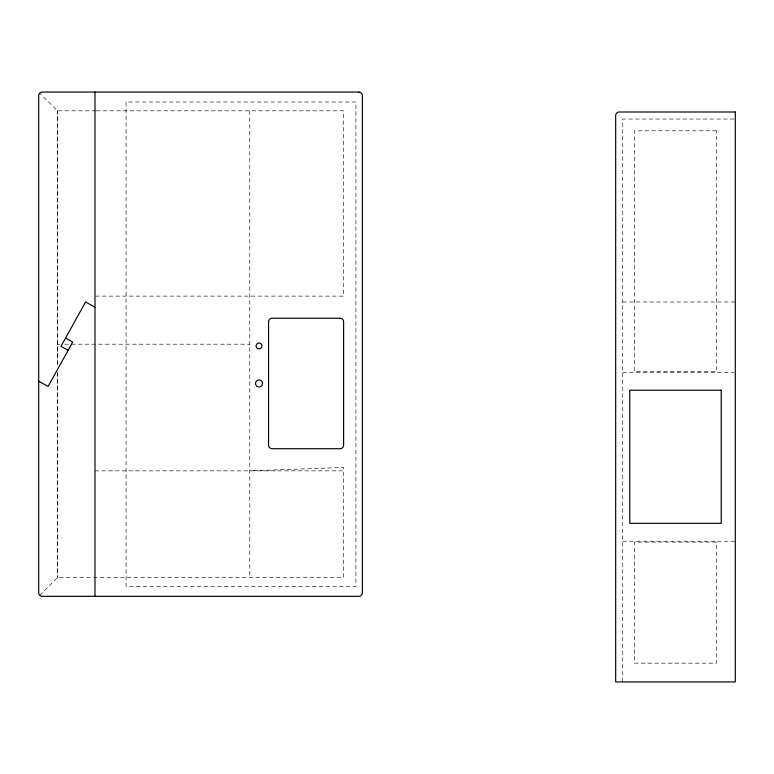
<?xml version="1.0" encoding="UTF-8"?>
<svg xmlns="http://www.w3.org/2000/svg" width="774" height="774" viewBox="0 0 774 774"><rect width="100%" height="100%" fill="white"/><g stroke="black" fill="none" stroke-linecap="round" stroke-linejoin="round"><path stroke-width="0.58" stroke-dasharray="3.87 2.9" d="M39.735 595.303L57.46 577.568L343.608 577.568L343.608 467.477L249.789 470.853M95.928 110.827L57.46 110.827L39.735 93.093M96.199 110.827L343.608 110.827L343.608 296.113L94.989 296.113M734.1 119.032L622.722 119.032L622.722 681.942M622.722 301.976L735.3 301.976M57.46 344.198L59.869 344.198M64.677 344.198L249.789 344.198M622.722 372.342L734.1 372.342M94.989 470.853L343.608 470.853M622.722 541.21L735.3 541.21M249.789 110.827L249.789 577.568M57.46 372.004L57.46 577.568L57.46 372.004M57.46 110.827L57.46 365.957L57.46 110.827M355.924 102.023L126.065 102.023L126.065 586.363L355.924 586.363L355.924 102.023M716.54 130.806L634.448 130.806L634.448 371.462L716.54 371.462L716.54 130.806M716.54 542.09L634.448 542.09L634.448 663.173L716.54 663.173L716.54 542.09"/><path stroke-width="1.16" d="M94.989 307.191L85.604 301.976L60.982 346.307L68.151 350.283M65.538 338.103L72.708 342.089L48.085 386.41L38.7 381.205M94.989 92.058L94.989 596.328M358.855 92.058L42.222 92.058A3.522 3.522 0 0 0 38.7 95.579L38.7 592.816A3.522 3.522 0 0 0 42.222 596.328L358.855 596.328A3.522 3.522 0 0 0 362.377 592.816L362.377 95.579A3.522 3.522 0 0 0 358.855 92.058M735.3 111.998L619.2 111.998A3.522 3.522 0 0 0 615.678 115.51L615.678 681.942L735.3 681.942L735.3 111.998M340.096 318.249L272.071 318.249A3.522 3.522 0 0 0 268.559 321.771L268.559 445.195A3.522 3.522 0 0 0 272.071 448.717L340.096 448.717A3.522 3.522 0 0 0 343.608 445.195L343.608 321.771A3.522 3.522 0 0 0 340.096 318.249M721.223 390.222L629.755 390.222L629.755 523.33L721.223 523.33L721.223 390.222M257.268 386.526A3.522 3.522 0 0 0 262.541 383.478A3.522 3.522 0 0 0 257.268 380.431A3.522 3.522 0 0 0 257.268 386.526M257.558 348.493A2.932 2.932 0 0 0 261.96 345.959A2.932 2.932 0 0 0 257.558 343.414A2.932 2.932 0 0 0 257.558 348.493"/></g></svg>
